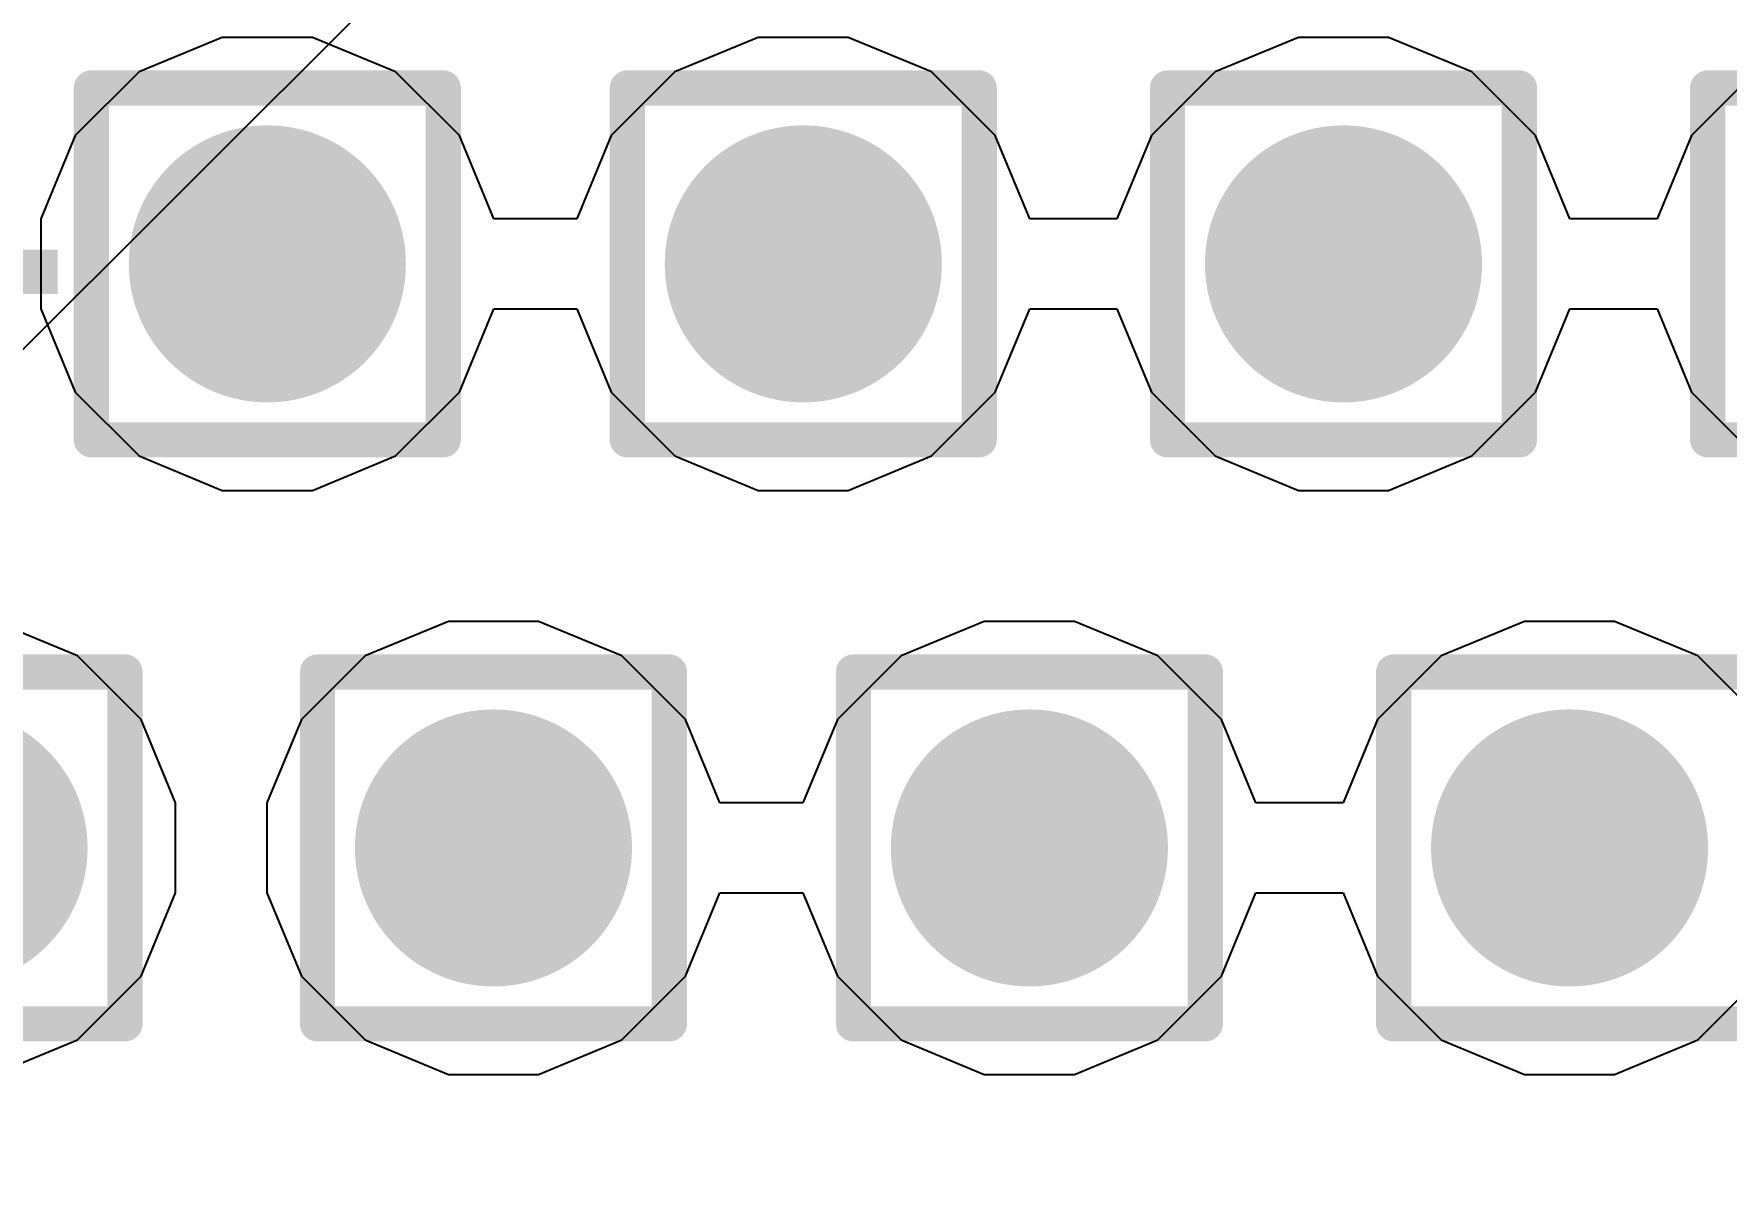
# Model space of a CAD drawing. Header units: inches. Extents: x -12 to 5355, y -7 to 5366.
# Drawn here: x 30.411 to 32.854, y 48.425 to 50.075 of the extents above; entities that cross this region are included whole.
import ezdxf

# ---------------------------------------------------------------- set-up
doc = ezdxf.new("R2010")
doc.units = ezdxf.units.IN
for name, color, linetype in [('BOTTOM LAYER', 5, 'Continuous'), ('Bottom Solder', 6, 'Continuous'), ('Drill Drawing', 1, 'Continuous'), ('GROUND1', 16, 'Continuous'), ('GROUND2', 156, 'Continuous'), ('POWER', 76, 'Continuous'), ('SIGNAL', 90, 'Continuous'), ('TOP LAYER', 1, 'Continuous'), ('Top Overlay', 2, 'Continuous'), ('Via Holes', 16, 'Continuous')]:
    doc.layers.add(name, color=color, linetype=linetype)
doc.styles.add('Arial', font='', dxfattribs={"height": 0.2})
doc.styles.get('Arial').set_extended_font_data('Arial')

# ---------------------------------------------------------------- blocks, each defined once
blk = doc.blocks.new('14_VSON__4_3__B_16')
at = {"layer": 'Bottom Solder'}
blk.add_line((-0.3883, -2.2583), (-5340.3593, -5334.8835), dxfattribs=at)

msp = doc.modelspace()

# ---------------------------------------------------------------- hatches: boundary and pattern name
at = {"layer": 'BOTTOM LAYER'}
h = msp.add_hatch(color=5, dxfattribs=at)
edge = h.paths.add_edge_path()
edge.add_arc((30.7477, 49.7425), 0.2, 0, 360)
h = msp.add_hatch(color=5, dxfattribs=at)
edge = h.paths.add_edge_path()
edge.add_arc((31.5214, 49.7425), 0.2, 0, 360)
h = msp.add_hatch(color=5, dxfattribs=at)
edge = h.paths.add_edge_path()
edge.add_arc((32.3012, 49.7425), 0.2, 0, 360)
h = msp.add_hatch(color=5, dxfattribs=at)
edge = h.paths.add_edge_path()
edge.add_arc((30.2882, 48.8992), 0.2, 0, 360)
h = msp.add_hatch(color=5, dxfattribs=at)
edge = h.paths.add_edge_path()
edge.add_arc((31.0741, 48.8992), 0.2, 0, 360)
h = msp.add_hatch(color=5, dxfattribs=at)
edge = h.paths.add_edge_path()
edge.add_arc((31.8478, 48.8992), 0.2, 0, 360)
h = msp.add_hatch(color=5, dxfattribs=at)
edge = h.paths.add_edge_path()
edge.add_arc((32.6276, 48.8992), 0.2, 0, 360)
at = {"layer": 'GROUND1'}
h = msp.add_hatch(color=16, dxfattribs=at)
edge = h.paths.add_edge_path()
edge.add_arc((30.7477, 49.7425), 0.2, 0, 360)
h = msp.add_hatch(color=16, dxfattribs=at)
edge = h.paths.add_edge_path()
edge.add_arc((31.5214, 49.7425), 0.2, 0, 360)
h = msp.add_hatch(color=16, dxfattribs=at)
edge = h.paths.add_edge_path()
edge.add_arc((32.3012, 49.7425), 0.2, 0, 360)
h = msp.add_hatch(color=16, dxfattribs=at)
edge = h.paths.add_edge_path()
edge.add_arc((30.2882, 48.8992), 0.2, 0, 360)
h = msp.add_hatch(color=16, dxfattribs=at)
edge = h.paths.add_edge_path()
edge.add_arc((31.0741, 48.8992), 0.2, 0, 360)
h = msp.add_hatch(color=16, dxfattribs=at)
edge = h.paths.add_edge_path()
edge.add_arc((31.8478, 48.8992), 0.2, 0, 360)
h = msp.add_hatch(color=16, dxfattribs=at)
edge = h.paths.add_edge_path()
edge.add_arc((32.6276, 48.8992), 0.2, 0, 360)
at = {"layer": 'GROUND2'}
h = msp.add_hatch(color=156, dxfattribs=at)
edge = h.paths.add_edge_path()
edge.add_arc((30.7477, 49.7425), 0.2, 0, 360)
h = msp.add_hatch(color=156, dxfattribs=at)
edge = h.paths.add_edge_path()
edge.add_arc((31.5214, 49.7425), 0.2, 0, 360)
h = msp.add_hatch(color=156, dxfattribs=at)
edge = h.paths.add_edge_path()
edge.add_arc((32.3012, 49.7425), 0.2, 0, 360)
h = msp.add_hatch(color=156, dxfattribs=at)
edge = h.paths.add_edge_path()
edge.add_arc((30.2882, 48.8992), 0.2, 0, 360)
h = msp.add_hatch(color=156, dxfattribs=at)
edge = h.paths.add_edge_path()
edge.add_arc((31.0741, 48.8992), 0.2, 0, 360)
h = msp.add_hatch(color=156, dxfattribs=at)
edge = h.paths.add_edge_path()
edge.add_arc((31.8478, 48.8992), 0.2, 0, 360)
h = msp.add_hatch(color=156, dxfattribs=at)
edge = h.paths.add_edge_path()
edge.add_arc((32.6276, 48.8992), 0.2, 0, 360)
at = {"layer": 'POWER'}
h = msp.add_hatch(color=76, dxfattribs=at)
edge = h.paths.add_edge_path()
edge.add_arc((30.7477, 49.7425), 0.2, 0, 360)
h = msp.add_hatch(color=76, dxfattribs=at)
edge = h.paths.add_edge_path()
edge.add_arc((31.5214, 49.7425), 0.2, 0, 360)
h = msp.add_hatch(color=76, dxfattribs=at)
edge = h.paths.add_edge_path()
edge.add_arc((32.3012, 49.7425), 0.2, 0, 360)
h = msp.add_hatch(color=76, dxfattribs=at)
edge = h.paths.add_edge_path()
edge.add_arc((30.2882, 48.8992), 0.2, 0, 360)
h = msp.add_hatch(color=76, dxfattribs=at)
edge = h.paths.add_edge_path()
edge.add_arc((31.0741, 48.8992), 0.2, 0, 360)
h = msp.add_hatch(color=76, dxfattribs=at)
edge = h.paths.add_edge_path()
edge.add_arc((31.8478, 48.8992), 0.2, 0, 360)
h = msp.add_hatch(color=76, dxfattribs=at)
edge = h.paths.add_edge_path()
edge.add_arc((32.6276, 48.8992), 0.2, 0, 360)
at = {"layer": 'SIGNAL'}
h = msp.add_hatch(color=90, dxfattribs=at)
edge = h.paths.add_edge_path()
edge.add_arc((30.7477, 49.7425), 0.2, 0, 360)
h = msp.add_hatch(color=90, dxfattribs=at)
edge = h.paths.add_edge_path()
edge.add_arc((31.5214, 49.7425), 0.2, 0, 360)
h = msp.add_hatch(color=90, dxfattribs=at)
edge = h.paths.add_edge_path()
edge.add_arc((32.3012, 49.7425), 0.2, 0, 360)
h = msp.add_hatch(color=90, dxfattribs=at)
edge = h.paths.add_edge_path()
edge.add_arc((30.2882, 48.8992), 0.2, 0, 360)
h = msp.add_hatch(color=90, dxfattribs=at)
edge = h.paths.add_edge_path()
edge.add_arc((31.0741, 48.8992), 0.2, 0, 360)
h = msp.add_hatch(color=90, dxfattribs=at)
edge = h.paths.add_edge_path()
edge.add_arc((31.8478, 48.8992), 0.2, 0, 360)
h = msp.add_hatch(color=90, dxfattribs=at)
edge = h.paths.add_edge_path()
edge.add_arc((32.6276, 48.8992), 0.2, 0, 360)
at = {"layer": 'TOP LAYER'}
h = msp.add_hatch(color=1, dxfattribs=at)
edge = h.paths.add_edge_path()
edge.add_arc((30.7477, 49.7425), 0.2, 0, 360)
h = msp.add_hatch(color=1, dxfattribs=at)
edge = h.paths.add_edge_path()
edge.add_arc((31.5214, 49.7425), 0.2, 0, 360)
h = msp.add_hatch(color=1, dxfattribs=at)
edge = h.paths.add_edge_path()
edge.add_arc((32.3012, 49.7425), 0.2, 0, 360)
h = msp.add_hatch(color=1, dxfattribs=at)
edge = h.paths.add_edge_path()
edge.add_arc((30.2882, 48.8992), 0.2, 0, 360)
h = msp.add_hatch(color=1, dxfattribs=at)
edge = h.paths.add_edge_path()
edge.add_arc((31.0741, 48.8992), 0.2, 0, 360)
h = msp.add_hatch(color=1, dxfattribs=at)
edge = h.paths.add_edge_path()
edge.add_arc((31.8478, 48.8992), 0.2, 0, 360)
h = msp.add_hatch(color=1, dxfattribs=at)
edge = h.paths.add_edge_path()
edge.add_arc((32.6276, 48.8992), 0.2, 0, 360)
at = {"layer": 'Via Holes'}
h = msp.add_hatch(color=7, dxfattribs=at)
edge = h.paths.add_edge_path()
edge.add_arc((30.7477, 49.7425), 0.1, 0, 360)
h = msp.add_hatch(color=7, dxfattribs=at)
edge = h.paths.add_edge_path()
edge.add_arc((31.5214, 49.7425), 0.1, 0, 360)
h = msp.add_hatch(color=7, dxfattribs=at)
edge = h.paths.add_edge_path()
edge.add_arc((32.3012, 49.7425), 0.1, 0, 360)
h = msp.add_hatch(color=7, dxfattribs=at)
edge = h.paths.add_edge_path()
edge.add_arc((31.0741, 48.8992), 0.1, 0, 360)
h = msp.add_hatch(color=7, dxfattribs=at)
edge = h.paths.add_edge_path()
edge.add_arc((31.8478, 48.8992), 0.1, 0, 360)
h = msp.add_hatch(color=7, dxfattribs=at)
edge = h.paths.add_edge_path()
edge.add_arc((32.6276, 48.8992), 0.1, 0, 360)

# ---------------------------------------------------------------- linework, layer by layer
at = {"layer": 'Drill Drawing'}
for points in [[(30.4937, 49.9965, 0.0508, 0.0508, 0), (31.0017, 49.9965, 0.0508, 0.0508, 0)], [(30.4937, 49.4885, 0.0508, 0.0508, 0), (30.4937, 49.9965, 0.0508, 0.0508, 0)], [(31.0017, 49.4885, 0.0508, 0.0508, 0), (31.0017, 49.9965, 0.0508, 0.0508, 0)], [(31.2674, 49.9965, 0.0508, 0.0508, 0), (31.7754, 49.9965, 0.0508, 0.0508, 0)], [(31.2674, 49.4885, 0.0508, 0.0508, 0), (31.2674, 49.9965, 0.0508, 0.0508, 0)], [(31.7754, 49.4885, 0.0508, 0.0508, 0), (31.7754, 49.9965, 0.0508, 0.0508, 0)], [(32.0472, 49.9965, 0.0508, 0.0508, 0), (32.5552, 49.9965, 0.0508, 0.0508, 0)], [(32.0472, 49.4885, 0.0508, 0.0508, 0), (32.0472, 49.9965, 0.0508, 0.0508, 0)], [(32.5552, 49.4885, 0.0508, 0.0508, 0), (32.5552, 49.9965, 0.0508, 0.0508, 0)], [(32.827, 49.9965, 0.0508, 0.0508, 0), (33.335, 49.9965, 0.0508, 0.0508, 0)], [(32.827, 49.4885, 0.0508, 0.0508, 0), (32.827, 49.9965, 0.0508, 0.0508, 0)], [(30.4937, 49.4885, 0.0508, 0.0508, 0), (31.0017, 49.4885, 0.0508, 0.0508, 0)], [(31.2674, 49.4885, 0.0508, 0.0508, 0), (31.7754, 49.4885, 0.0508, 0.0508, 0)], [(32.0472, 49.4885, 0.0508, 0.0508, 0), (32.5552, 49.4885, 0.0508, 0.0508, 0)], [(32.827, 49.4885, 0.0508, 0.0508, 0), (33.335, 49.4885, 0.0508, 0.0508, 0)], [(30.0342, 49.1532, 0.0508, 0.0508, 0), (30.5422, 49.1532, 0.0508, 0.0508, 0)], [(30.5422, 48.6452, 0.0508, 0.0508, 0), (30.5422, 49.1532, 0.0508, 0.0508, 0)], [(30.8201, 49.1532, 0.0508, 0.0508, 0), (31.3281, 49.1532, 0.0508, 0.0508, 0)], [(30.8201, 48.6452, 0.0508, 0.0508, 0), (30.8201, 49.1532, 0.0508, 0.0508, 0)], [(31.3281, 48.6452, 0.0508, 0.0508, 0), (31.3281, 49.1532, 0.0508, 0.0508, 0)], [(31.5938, 49.1532, 0.0508, 0.0508, 0), (32.1018, 49.1532, 0.0508, 0.0508, 0)], [(31.5938, 48.6452, 0.0508, 0.0508, 0), (31.5938, 49.1532, 0.0508, 0.0508, 0)], [(32.1018, 48.6452, 0.0508, 0.0508, 0), (32.1018, 49.1532, 0.0508, 0.0508, 0)], [(32.3736, 49.1532, 0.0508, 0.0508, 0), (32.8816, 49.1532, 0.0508, 0.0508, 0)], [(32.3736, 48.6452, 0.0508, 0.0508, 0), (32.3736, 49.1532, 0.0508, 0.0508, 0)], [(30.0342, 48.6452, 0.0508, 0.0508, 0), (30.5422, 48.6452, 0.0508, 0.0508, 0)], [(30.8201, 48.6452, 0.0508, 0.0508, 0), (31.3281, 48.6452, 0.0508, 0.0508, 0)], [(31.5938, 48.6452, 0.0508, 0.0508, 0), (32.1018, 48.6452, 0.0508, 0.0508, 0)], [(32.3736, 48.6452, 0.0508, 0.0508, 0), (32.8816, 48.6452, 0.0508, 0.0508, 0)]]:
    msp.add_lwpolyline(points, format="xyseb", dxfattribs=at)
for points in [[(30.481, 49.9965, 0.0254, 0.0254, 1), (30.5064, 49.9965, 0.0254, 0.0254, 1)], [(30.481, 49.9965, 0.0254, 0.0254, 1), (30.5064, 49.9965, 0.0254, 0.0254, 1)], [(30.989, 49.9965, 0.0254, 0.0254, 1), (31.0144, 49.9965, 0.0254, 0.0254, 1)], [(30.989, 49.9965, 0.0254, 0.0254, 1), (31.0144, 49.9965, 0.0254, 0.0254, 1)], [(31.2547, 49.9965, 0.0254, 0.0254, 1), (31.2801, 49.9965, 0.0254, 0.0254, 1)], [(31.2547, 49.9965, 0.0254, 0.0254, 1), (31.2801, 49.9965, 0.0254, 0.0254, 1)], [(31.7627, 49.9965, 0.0254, 0.0254, 1), (31.7881, 49.9965, 0.0254, 0.0254, 1)], [(31.7627, 49.9965, 0.0254, 0.0254, 1), (31.7881, 49.9965, 0.0254, 0.0254, 1)], [(32.0345, 49.9965, 0.0254, 0.0254, 1), (32.0599, 49.9965, 0.0254, 0.0254, 1)], [(32.0345, 49.9965, 0.0254, 0.0254, 1), (32.0599, 49.9965, 0.0254, 0.0254, 1)], [(32.5425, 49.9965, 0.0254, 0.0254, 1), (32.5679, 49.9965, 0.0254, 0.0254, 1)], [(32.5425, 49.9965, 0.0254, 0.0254, 1), (32.5679, 49.9965, 0.0254, 0.0254, 1)], [(32.8143, 49.9965, 0.0254, 0.0254, 1), (32.8397, 49.9965, 0.0254, 0.0254, 1)], [(32.8143, 49.9965, 0.0254, 0.0254, 1), (32.8397, 49.9965, 0.0254, 0.0254, 1)], [(30.481, 49.4885, 0.0254, 0.0254, 1), (30.5064, 49.4885, 0.0254, 0.0254, 1)], [(30.481, 49.4885, 0.0254, 0.0254, 1), (30.5064, 49.4885, 0.0254, 0.0254, 1)], [(30.989, 49.4885, 0.0254, 0.0254, 1), (31.0144, 49.4885, 0.0254, 0.0254, 1)], [(30.989, 49.4885, 0.0254, 0.0254, 1), (31.0144, 49.4885, 0.0254, 0.0254, 1)], [(31.2547, 49.4885, 0.0254, 0.0254, 1), (31.2801, 49.4885, 0.0254, 0.0254, 1)], [(31.2547, 49.4885, 0.0254, 0.0254, 1), (31.2801, 49.4885, 0.0254, 0.0254, 1)], [(31.7627, 49.4885, 0.0254, 0.0254, 1), (31.7881, 49.4885, 0.0254, 0.0254, 1)], [(31.7627, 49.4885, 0.0254, 0.0254, 1), (31.7881, 49.4885, 0.0254, 0.0254, 1)], [(32.0345, 49.4885, 0.0254, 0.0254, 1), (32.0599, 49.4885, 0.0254, 0.0254, 1)], [(32.0345, 49.4885, 0.0254, 0.0254, 1), (32.0599, 49.4885, 0.0254, 0.0254, 1)], [(32.5425, 49.4885, 0.0254, 0.0254, 1), (32.5679, 49.4885, 0.0254, 0.0254, 1)], [(32.5425, 49.4885, 0.0254, 0.0254, 1), (32.5679, 49.4885, 0.0254, 0.0254, 1)], [(32.8143, 49.4885, 0.0254, 0.0254, 1), (32.8397, 49.4885, 0.0254, 0.0254, 1)], [(32.8143, 49.4885, 0.0254, 0.0254, 1), (32.8397, 49.4885, 0.0254, 0.0254, 1)], [(30.5295, 49.1532, 0.0254, 0.0254, 1), (30.5549, 49.1532, 0.0254, 0.0254, 1)], [(30.5295, 49.1532, 0.0254, 0.0254, 1), (30.5549, 49.1532, 0.0254, 0.0254, 1)], [(30.8074, 49.1532, 0.0254, 0.0254, 1), (30.8328, 49.1532, 0.0254, 0.0254, 1)], [(30.8074, 49.1532, 0.0254, 0.0254, 1), (30.8328, 49.1532, 0.0254, 0.0254, 1)], [(31.3154, 49.1532, 0.0254, 0.0254, 1), (31.3408, 49.1532, 0.0254, 0.0254, 1)], [(31.3154, 49.1532, 0.0254, 0.0254, 1), (31.3408, 49.1532, 0.0254, 0.0254, 1)], [(31.5811, 49.1532, 0.0254, 0.0254, 1), (31.6065, 49.1532, 0.0254, 0.0254, 1)], [(31.5811, 49.1532, 0.0254, 0.0254, 1), (31.6065, 49.1532, 0.0254, 0.0254, 1)], [(32.0891, 49.1532, 0.0254, 0.0254, 1), (32.1145, 49.1532, 0.0254, 0.0254, 1)], [(32.0891, 49.1532, 0.0254, 0.0254, 1), (32.1145, 49.1532, 0.0254, 0.0254, 1)], [(32.3609, 49.1532, 0.0254, 0.0254, 1), (32.3863, 49.1532, 0.0254, 0.0254, 1)], [(32.3609, 49.1532, 0.0254, 0.0254, 1), (32.3863, 49.1532, 0.0254, 0.0254, 1)], [(30.5295, 48.6452, 0.0254, 0.0254, 1), (30.5549, 48.6452, 0.0254, 0.0254, 1)], [(30.5295, 48.6452, 0.0254, 0.0254, 1), (30.5549, 48.6452, 0.0254, 0.0254, 1)], [(30.8074, 48.6452, 0.0254, 0.0254, 1), (30.8328, 48.6452, 0.0254, 0.0254, 1)], [(30.8074, 48.6452, 0.0254, 0.0254, 1), (30.8328, 48.6452, 0.0254, 0.0254, 1)], [(31.3154, 48.6452, 0.0254, 0.0254, 1), (31.3408, 48.6452, 0.0254, 0.0254, 1)], [(31.3154, 48.6452, 0.0254, 0.0254, 1), (31.3408, 48.6452, 0.0254, 0.0254, 1)], [(31.5811, 48.6452, 0.0254, 0.0254, 1), (31.6065, 48.6452, 0.0254, 0.0254, 1)], [(31.5811, 48.6452, 0.0254, 0.0254, 1), (31.6065, 48.6452, 0.0254, 0.0254, 1)], [(32.0891, 48.6452, 0.0254, 0.0254, 1), (32.1145, 48.6452, 0.0254, 0.0254, 1)], [(32.0891, 48.6452, 0.0254, 0.0254, 1), (32.1145, 48.6452, 0.0254, 0.0254, 1)], [(32.3609, 48.6452, 0.0254, 0.0254, 1), (32.3863, 48.6452, 0.0254, 0.0254, 1)], [(32.3609, 48.6452, 0.0254, 0.0254, 1), (32.3863, 48.6452, 0.0254, 0.0254, 1)]]:
    msp.add_lwpolyline(points, format="xyseb", close=True, dxfattribs=at)
at = {"layer": 'POWER'}
for p, q in [((30.6826, 50.0695), (30.5625, 50.0197)), ((30.8127, 50.0695), (30.6826, 50.0695)), ((30.9329, 50.0197), (30.8127, 50.0695)), ((31.4563, 50.0695), (31.3362, 50.0197)), ((31.5864, 50.0695), (31.4563, 50.0695)), ((31.7066, 50.0197), (31.5864, 50.0695)), ((32.2361, 50.0695), (32.1159, 50.0197)), ((32.3662, 50.0695), (32.2361, 50.0695)), ((32.4864, 50.0197), (32.3662, 50.0695)), ((30.5625, 50.0197), (30.4705, 49.9278)), ((31.0249, 49.9278), (30.9329, 50.0197)), ((31.3362, 50.0197), (31.2442, 49.9278)), ((31.7986, 49.9278), (31.7066, 50.0197)), ((32.1159, 50.0197), (32.024, 49.9278)), ((32.5784, 49.9278), (32.4864, 50.0197)), ((32.8957, 50.0197), (32.8037, 49.9278)), ((30.4705, 49.9278), (30.4207, 49.8076)), ((31.0747, 49.8076), (31.0249, 49.9278)), ((31.2442, 49.9278), (31.1944, 49.8076)), ((31.8484, 49.8076), (31.7986, 49.9278)), ((32.024, 49.9278), (31.9742, 49.8076)), ((32.6282, 49.8076), (32.5784, 49.9278)), ((32.8037, 49.9278), (32.754, 49.8076)), ((30.4207, 49.8076), (30.4207, 49.6775)), ((31.1944, 49.8076), (31.0747, 49.8076)), ((31.9742, 49.8076), (31.8484, 49.8076)), ((32.754, 49.8076), (32.6282, 49.8076)), ((30.4207, 49.6775), (30.4705, 49.5573)), ((31.0249, 49.5573), (31.0747, 49.6775)), ((31.0747, 49.6775), (31.1944, 49.6775)), ((31.1944, 49.6775), (31.2442, 49.5573)), ((31.7986, 49.5573), (31.8484, 49.6775)), ((31.8484, 49.6775), (31.9742, 49.6775)), ((31.9742, 49.6775), (32.024, 49.5573)), ((32.5784, 49.5573), (32.6282, 49.6775)), ((32.6282, 49.6775), (32.754, 49.6775)), ((32.754, 49.6775), (32.8037, 49.5573)), ((30.4705, 49.5573), (30.5625, 49.4653)), ((30.9329, 49.4653), (31.0249, 49.5573)), ((31.2442, 49.5573), (31.3362, 49.4653)), ((31.7066, 49.4653), (31.7986, 49.5573)), ((32.024, 49.5573), (32.1159, 49.4653)), ((32.4864, 49.4653), (32.5784, 49.5573)), ((32.8037, 49.5573), (32.8957, 49.4653)), ((30.5625, 49.4653), (30.6826, 49.4155)), ((30.8127, 49.4155), (30.9329, 49.4653)), ((31.3362, 49.4653), (31.4563, 49.4155)), ((31.5864, 49.4155), (31.7066, 49.4653)), ((32.1159, 49.4653), (32.2361, 49.4155)), ((32.3662, 49.4155), (32.4864, 49.4653)), ((30.6826, 49.4155), (30.8127, 49.4155)), ((31.4563, 49.4155), (31.5864, 49.4155)), ((32.2361, 49.4155), (32.3662, 49.4155)), ((30.4735, 49.1765), (30.3533, 49.2262)), ((31.009, 49.2262), (30.8889, 49.1765)), ((31.1391, 49.2262), (31.009, 49.2262)), ((31.2593, 49.1765), (31.1391, 49.2262)), ((31.7827, 49.2262), (31.6626, 49.1765)), ((31.9128, 49.2262), (31.7827, 49.2262)), ((32.033, 49.1765), (31.9128, 49.2262)), ((32.5625, 49.2262), (32.4423, 49.1765)), ((32.6926, 49.2262), (32.5625, 49.2262)), ((32.8128, 49.1765), (32.6926, 49.2262)), ((30.5654, 49.0845), (30.4735, 49.1765)), ((30.8889, 49.1765), (30.7969, 49.0845)), ((31.3513, 49.0845), (31.2593, 49.1765)), ((31.6626, 49.1765), (31.5706, 49.0845)), ((32.125, 49.0845), (32.033, 49.1765)), ((32.4423, 49.1765), (32.3503, 49.0845)), ((32.9048, 49.0845), (32.8128, 49.1765)), ((30.6152, 48.9643), (30.5654, 49.0845)), ((30.7969, 49.0845), (30.7471, 48.9643)), ((31.4011, 48.9643), (31.3513, 49.0845)), ((31.5706, 49.0845), (31.5208, 48.9643)), ((32.1748, 48.9643), (32.125, 49.0845)), ((32.3503, 49.0845), (32.3006, 48.9643)), ((30.6152, 48.8342), (30.6152, 48.9643)), ((30.7471, 48.9643), (30.7471, 48.8342)), ((31.5208, 48.9643), (31.4011, 48.9643)), ((32.3006, 48.9643), (32.1748, 48.9643)), ((30.5654, 48.714), (30.6152, 48.8342)), ((30.7471, 48.8342), (30.7969, 48.714)), ((31.3513, 48.714), (31.4011, 48.8342)), ((31.4011, 48.8342), (31.5208, 48.8342)), ((31.5208, 48.8342), (31.5706, 48.714)), ((32.125, 48.714), (32.1748, 48.8342)), ((32.1748, 48.8342), (32.3006, 48.8342)), ((32.3006, 48.8342), (32.3503, 48.714)), ((30.4735, 48.622), (30.5654, 48.714)), ((30.7969, 48.714), (30.8889, 48.622)), ((31.2593, 48.622), (31.3513, 48.714)), ((31.5706, 48.714), (31.6626, 48.622)), ((32.033, 48.622), (32.125, 48.714)), ((32.3503, 48.714), (32.4423, 48.622)), ((32.8128, 48.622), (32.9048, 48.714)), ((30.3533, 48.5722), (30.4735, 48.622)), ((30.8889, 48.622), (31.009, 48.5722)), ((31.1391, 48.5722), (31.2593, 48.622)), ((31.6626, 48.622), (31.7827, 48.5722)), ((31.9128, 48.5722), (32.033, 48.622)), ((32.4423, 48.622), (32.5625, 48.5722)), ((32.6926, 48.5722), (32.8128, 48.622)), ((31.009, 48.5722), (31.1391, 48.5722)), ((31.7827, 48.5722), (31.9128, 48.5722)), ((32.5625, 48.5722), (32.6926, 48.5722))]:
    msp.add_line(p, q, dxfattribs=at)

# ---------------------------------------------------------------- block references
at = {"rotation": 180}
msp.add_blockref('14_VSON__4_3__B_16', (14.224, 31.6), dxfattribs=at)

# ---------------------------------------------------------------- texts
at = {"layer": 'Top Overlay', "style": 'Arial'}
msp.add_text('U4', height=0.635, dxfattribs=at).set_placement((29.337, 49.5554))

doc.saveas('drawing.dxf')
